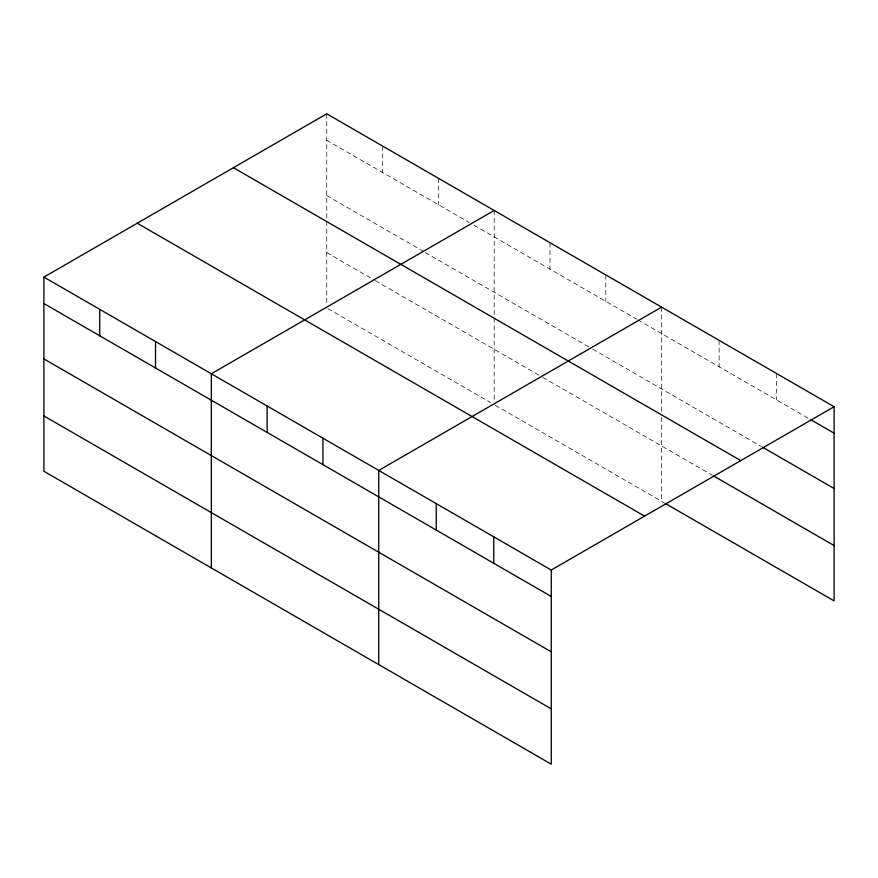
<?xml version="1.0" encoding="UTF-8"?>
<svg xmlns="http://www.w3.org/2000/svg" width="878" height="878" viewBox="0 0 878 878"><rect width="100%" height="100%" fill="white"/><g stroke="black" fill="none" stroke-linecap="round" stroke-linejoin="round"><path stroke-width="0.66" stroke-dasharray="4.39 3.29" d="M326.748 140.25L469.236 222.518M473.988 225.251L636.671 319.175M637.856 319.855L809.461 418.938M326.748 195.596L424.118 251.81M425.303 252.502L591.542 348.478M592.727 349.159L761.347 446.507M326.748 252.623L374.247 280.049M375.433 280.73L541.671 376.706M542.856 377.397L712.058 475.086M327.933 308.661L490.615 402.585M495.368 405.318L663.944 502.655M776.602 373.523L776.602 399.962M719.104 340.324L719.104 366.774M661.606 307.135L661.606 412.001M661.606 417.434L661.606 501.294M605.798 274.913L605.798 301.352M549.979 242.69L549.979 269.129M494.171 210.468L494.171 316.695M494.171 318.055L494.171 401.937M438.363 178.245L438.363 204.684M382.556 146.033L382.556 172.472M326.748 113.811L326.748 220.038M326.748 221.399L326.748 305.27"/><path stroke-width="1.32" d="M43.9 277.108L551.252 570.031L551.252 764.189L43.9 471.277L43.9 277.108L326.748 113.811L834.1 406.723L834.1 600.892L665.118 503.335M494.171 210.468L211.324 373.776L211.324 567.934M661.606 307.135L378.747 470.432L378.747 664.602M551.252 570.031L834.1 406.723M810.635 419.618L834.1 433.161M762.521 447.187L834.1 488.508M233.405 167.698L740.758 460.61M713.232 475.755L834.1 545.545M137.242 223.221L644.595 516.132M43.9 303.547L551.252 596.469M43.9 358.904L551.252 651.816M43.9 415.931L551.252 708.842M493.754 536.831L493.754 563.27M436.245 503.632L436.245 530.071M322.939 438.21L322.939 464.649M267.131 405.998L267.131 432.437M155.516 341.553L155.516 367.992M99.708 309.33L99.708 335.769"/></g></svg>
